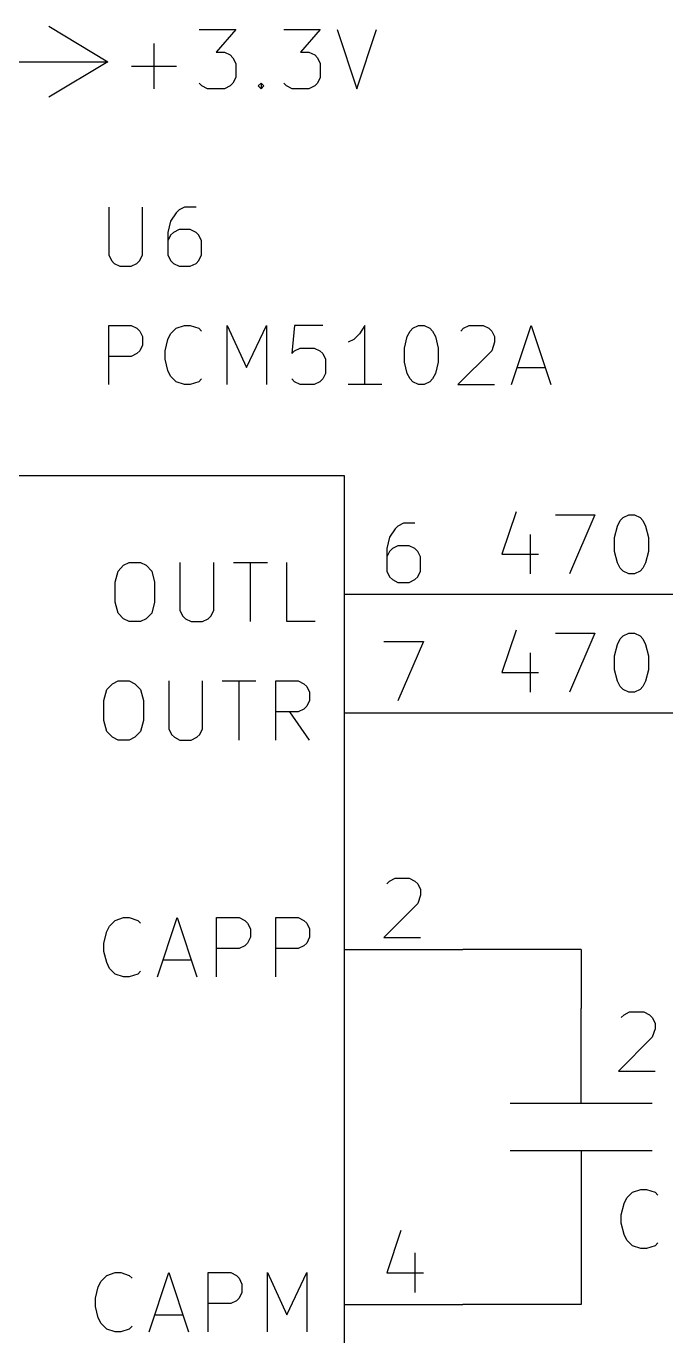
# Model space of a CAD drawing. Header units: inches. Extents: x 0.4 to 16.1, y -11.3 to -0.4.
# Drawn here: x 3.281 to 3.822, y -10.226 to -9.12 of the extents above; entities that cross this region are included whole.
import ezdxf

# ---------------------------------------------------------------- set-up
doc = ezdxf.new("R2010")
doc.units = ezdxf.units.IN
doc.header["$MEASUREMENT"] = 0
for name, color, linetype in [('GREENSIXTYFIVE', 129, 'CONTINUOUS'), ('LIGHTGREEN', 92, 'CONTINUOUS'), ('LIGHTRED', 12, 'CONTINUOUS'), ('RED', 14, 'CONTINUOUS'), ('WHITE', 250, 'CONTINUOUS')]:
    doc.layers.add(name, color=color, linetype=linetype)

msp = doc.modelspace()

# ---------------------------------------------------------------- linework, layer by layer
at = {"layer": 'GREENSIXTYFIVE', "linetype": 'CONTINUOUS'}
for p, q in [((3.4271, -9.1228), (3.4581, -9.1228)), ((3.4271, -9.1228), (3.4581, -9.1228)), ((3.4581, -9.1228), (3.4414, -9.1419)), ((3.4581, -9.1228), (3.4414, -9.1419)), ((3.4986, -9.1228), (3.5295, -9.1228)), ((3.4986, -9.1228), (3.5295, -9.1228)), ((3.5295, -9.1228), (3.5129, -9.1419)), ((3.5295, -9.1228), (3.5129, -9.1419)), ((3.5438, -9.1228), (3.5605, -9.1728)), ((3.5438, -9.1228), (3.5605, -9.1728)), ((3.5605, -9.1728), (3.5771, -9.1228)), ((3.5605, -9.1728), (3.5771, -9.1228)), ((3.389, -9.1728), (3.389, -9.1347)), ((3.389, -9.1728), (3.389, -9.1347)), ((3.4414, -9.1419), (3.4486, -9.1419)), ((3.4414, -9.1419), (3.4486, -9.1419)), ((3.4486, -9.1419), (3.4533, -9.1442)), ((3.4486, -9.1419), (3.4533, -9.1442)), ((3.4533, -9.1442), (3.4557, -9.1466)), ((3.4533, -9.1442), (3.4557, -9.1466)), ((3.4557, -9.1466), (3.4581, -9.1514)), ((3.4557, -9.1466), (3.4581, -9.1514)), ((3.5129, -9.1419), (3.52, -9.1419)), ((3.5129, -9.1419), (3.52, -9.1419)), ((3.52, -9.1419), (3.5248, -9.1442)), ((3.52, -9.1419), (3.5248, -9.1442)), ((3.5248, -9.1442), (3.5271, -9.1466)), ((3.5248, -9.1442), (3.5271, -9.1466)), ((3.5271, -9.1466), (3.5295, -9.1514)), ((3.5271, -9.1466), (3.5295, -9.1514)), ((3.37, -9.1538), (3.4081, -9.1538)), ((3.37, -9.1538), (3.4081, -9.1538)), ((3.4581, -9.1514), (3.4581, -9.1633)), ((3.4581, -9.1514), (3.4581, -9.1633)), ((3.5295, -9.1514), (3.5295, -9.1633)), ((3.5295, -9.1514), (3.5295, -9.1633)), ((3.4295, -9.1704), (3.4271, -9.168)), ((3.4295, -9.1704), (3.4271, -9.168)), ((3.4343, -9.1728), (3.4295, -9.1704)), ((3.4343, -9.1728), (3.4295, -9.1704)), ((3.4533, -9.1704), (3.4486, -9.1728)), ((3.4533, -9.1704), (3.4486, -9.1728)), ((3.4557, -9.168), (3.4533, -9.1704)), ((3.4557, -9.168), (3.4533, -9.1704)), ((3.4581, -9.1633), (3.4557, -9.168)), ((3.4581, -9.1633), (3.4557, -9.168)), ((3.4771, -9.1704), (3.4795, -9.168)), ((3.4771, -9.1704), (3.4795, -9.168)), ((3.4795, -9.1728), (3.4771, -9.1704)), ((3.4795, -9.1728), (3.4771, -9.1704)), ((3.4795, -9.168), (3.4819, -9.1704)), ((3.4795, -9.168), (3.4795, -9.1728)), ((3.4795, -9.168), (3.4819, -9.1704)), ((3.4795, -9.168), (3.4795, -9.1728)), ((3.4819, -9.1704), (3.4795, -9.1728)), ((3.4819, -9.1704), (3.4795, -9.1728)), ((3.501, -9.1704), (3.4986, -9.168)), ((3.501, -9.1704), (3.4986, -9.168)), ((3.5057, -9.1728), (3.501, -9.1704)), ((3.5057, -9.1728), (3.501, -9.1704)), ((3.5248, -9.1704), (3.52, -9.1728)), ((3.5248, -9.1704), (3.52, -9.1728)), ((3.5271, -9.168), (3.5248, -9.1704)), ((3.5271, -9.168), (3.5248, -9.1704)), ((3.5295, -9.1633), (3.5271, -9.168)), ((3.5295, -9.1633), (3.5271, -9.168)), ((3.4486, -9.1728), (3.4343, -9.1728)), ((3.4486, -9.1728), (3.4343, -9.1728)), ((3.52, -9.1728), (3.5057, -9.1728)), ((3.52, -9.1728), (3.5057, -9.1728)), ((3.3507, -9.2728), (3.3507, -9.3133)), ((3.3507, -9.2728), (3.3507, -9.3133)), ((3.3792, -9.3133), (3.3792, -9.2728)), ((3.3792, -9.3133), (3.3792, -9.2728)), ((3.4078, -9.2776), (3.403, -9.2847)), ((3.4078, -9.2776), (3.403, -9.2847)), ((3.4102, -9.2752), (3.4078, -9.2776)), ((3.4102, -9.2752), (3.4078, -9.2776)), ((3.4149, -9.2728), (3.4102, -9.2752)), ((3.4149, -9.2728), (3.4102, -9.2752)), ((3.4245, -9.2728), (3.4149, -9.2728)), ((3.4245, -9.2728), (3.4149, -9.2728)), ((3.403, -9.2847), (3.4007, -9.2942)), ((3.403, -9.2847), (3.4007, -9.2942)), ((3.4007, -9.2942), (3.4007, -9.3133)), ((3.4007, -9.2942), (3.4007, -9.3133)), ((3.4054, -9.2942), (3.403, -9.2966)), ((3.4054, -9.2942), (3.403, -9.2966)), ((3.4102, -9.2919), (3.4054, -9.2942)), ((3.4102, -9.2919), (3.4054, -9.2942)), ((3.4197, -9.2919), (3.4102, -9.2919)), ((3.4197, -9.2919), (3.4102, -9.2919)), ((3.4245, -9.2942), (3.4197, -9.2919)), ((3.4245, -9.2942), (3.4197, -9.2919)), ((3.4269, -9.2966), (3.4245, -9.2942)), ((3.4269, -9.2966), (3.4245, -9.2942)), ((3.403, -9.2966), (3.4007, -9.3014)), ((3.403, -9.2966), (3.4007, -9.3014)), ((3.4292, -9.3014), (3.4269, -9.2966)), ((3.4292, -9.3014), (3.4269, -9.2966)), ((3.4292, -9.3133), (3.4292, -9.3014)), ((3.4292, -9.3133), (3.4292, -9.3014)), ((3.3507, -9.3133), (3.353, -9.318)), ((3.3507, -9.3133), (3.353, -9.318)), ((3.3769, -9.318), (3.3792, -9.3133)), ((3.3769, -9.318), (3.3792, -9.3133)), ((3.4007, -9.3133), (3.403, -9.318)), ((3.4007, -9.3133), (3.403, -9.318)), ((3.4269, -9.318), (3.4292, -9.3133)), ((3.4269, -9.318), (3.4292, -9.3133)), ((3.353, -9.318), (3.3554, -9.3204)), ((3.353, -9.318), (3.3554, -9.3204)), ((3.3554, -9.3204), (3.3602, -9.3228)), ((3.3554, -9.3204), (3.3602, -9.3228)), ((3.3602, -9.3228), (3.3697, -9.3228)), ((3.3602, -9.3228), (3.3697, -9.3228)), ((3.3697, -9.3228), (3.3745, -9.3204)), ((3.3697, -9.3228), (3.3745, -9.3204)), ((3.3745, -9.3204), (3.3769, -9.318)), ((3.3745, -9.3204), (3.3769, -9.318)), ((3.403, -9.318), (3.4054, -9.3204)), ((3.403, -9.318), (3.4054, -9.3204)), ((3.4054, -9.3204), (3.4102, -9.3228)), ((3.4054, -9.3204), (3.4102, -9.3228)), ((3.4102, -9.3228), (3.4197, -9.3228)), ((3.4102, -9.3228), (3.4197, -9.3228)), ((3.4197, -9.3228), (3.4245, -9.3204)), ((3.4197, -9.3228), (3.4245, -9.3204)), ((3.4245, -9.3204), (3.4269, -9.318)), ((3.4245, -9.3204), (3.4269, -9.318)), ((3.3507, -9.4228), (3.3507, -9.3728)), ((3.3507, -9.3728), (3.3697, -9.3728)), ((3.3507, -9.4228), (3.3507, -9.3728)), ((3.3507, -9.3728), (3.3697, -9.3728)), ((3.3697, -9.3728), (3.3745, -9.3752)), ((3.3697, -9.3728), (3.3745, -9.3752)), ((3.3745, -9.3752), (3.3769, -9.3776)), ((3.3745, -9.3752), (3.3769, -9.3776)), ((3.3769, -9.3776), (3.3792, -9.3823)), ((3.3769, -9.3776), (3.3792, -9.3823)), ((3.3792, -9.3823), (3.3792, -9.3895)), ((3.3792, -9.3823), (3.3792, -9.3895)), ((3.4007, -9.3847), (3.403, -9.3799)), ((3.4007, -9.3847), (3.403, -9.3799)), ((3.403, -9.3799), (3.4078, -9.3752)), ((3.403, -9.3799), (3.4078, -9.3752)), ((3.4078, -9.3752), (3.4149, -9.3728)), ((3.4078, -9.3752), (3.4149, -9.3728)), ((3.4149, -9.3728), (3.4197, -9.3728)), ((3.4149, -9.3728), (3.4197, -9.3728)), ((3.4197, -9.3728), (3.4269, -9.3752)), ((3.4197, -9.3728), (3.4269, -9.3752)), ((3.4269, -9.3752), (3.4292, -9.3776)), ((3.4269, -9.3752), (3.4292, -9.3776)), ((3.4507, -9.4228), (3.4507, -9.3728)), ((3.4507, -9.3728), (3.4673, -9.4085)), ((3.4507, -9.4228), (3.4507, -9.3728)), ((3.4507, -9.3728), (3.4673, -9.4085)), ((3.4673, -9.4085), (3.484, -9.3728)), ((3.4673, -9.4085), (3.484, -9.3728)), ((3.484, -9.3728), (3.484, -9.4228)), ((3.484, -9.3728), (3.484, -9.4228)), ((3.5078, -9.3728), (3.5054, -9.3966)), ((3.5078, -9.3728), (3.5054, -9.3966)), ((3.5316, -9.3728), (3.5078, -9.3728)), ((3.5316, -9.3728), (3.5078, -9.3728)), ((3.5626, -9.3799), (3.5578, -9.3847)), ((3.5626, -9.3799), (3.5578, -9.3847)), ((3.5673, -9.3728), (3.5626, -9.3799)), ((3.5673, -9.3728), (3.5626, -9.3799)), ((3.5673, -9.4228), (3.5673, -9.3728)), ((3.5673, -9.4228), (3.5673, -9.3728)), ((3.6007, -9.3919), (3.603, -9.3823)), ((3.6007, -9.3919), (3.603, -9.3823)), ((3.603, -9.3823), (3.6054, -9.3776)), ((3.603, -9.3823), (3.6054, -9.3776)), ((3.6054, -9.3776), (3.6078, -9.3752)), ((3.6054, -9.3776), (3.6078, -9.3752)), ((3.6078, -9.3752), (3.6126, -9.3728)), ((3.6078, -9.3752), (3.6126, -9.3728)), ((3.6126, -9.3728), (3.6173, -9.3728)), ((3.6126, -9.3728), (3.6173, -9.3728)), ((3.6173, -9.3728), (3.6221, -9.3752)), ((3.6173, -9.3728), (3.6221, -9.3752)), ((3.6221, -9.3752), (3.6245, -9.3776)), ((3.6221, -9.3752), (3.6245, -9.3776)), ((3.6245, -9.3776), (3.6269, -9.3823)), ((3.6245, -9.3776), (3.6269, -9.3823)), ((3.6269, -9.3823), (3.6292, -9.3919)), ((3.6269, -9.3823), (3.6292, -9.3919)), ((3.6483, -9.3776), (3.6507, -9.3752)), ((3.6483, -9.3776), (3.6507, -9.3752)), ((3.6507, -9.3752), (3.6554, -9.3728)), ((3.6507, -9.3752), (3.6554, -9.3728)), ((3.6554, -9.3728), (3.6673, -9.3728)), ((3.6554, -9.3728), (3.6673, -9.3728)), ((3.6673, -9.3728), (3.6721, -9.3752)), ((3.6673, -9.3728), (3.6721, -9.3752)), ((3.6721, -9.3752), (3.6745, -9.3776)), ((3.6721, -9.3752), (3.6745, -9.3776)), ((3.6745, -9.3776), (3.6769, -9.3823)), ((3.6745, -9.3776), (3.6769, -9.3823)), ((3.6769, -9.3823), (3.6769, -9.3871)), ((3.6769, -9.3823), (3.6769, -9.3871)), ((3.6911, -9.4228), (3.7078, -9.3728)), ((3.6911, -9.4228), (3.7078, -9.3728)), ((3.7078, -9.3728), (3.7245, -9.4228)), ((3.7078, -9.3728), (3.7245, -9.4228)), ((3.3792, -9.3895), (3.3769, -9.3942)), ((3.3792, -9.3895), (3.3769, -9.3942)), ((3.3983, -9.3942), (3.4007, -9.3847)), ((3.3983, -9.3942), (3.4007, -9.3847)), ((3.5078, -9.3942), (3.5126, -9.3919)), ((3.5078, -9.3942), (3.5126, -9.3919)), ((3.5126, -9.3919), (3.5245, -9.3919)), ((3.5126, -9.3919), (3.5245, -9.3919)), ((3.5245, -9.3919), (3.5292, -9.3942)), ((3.5245, -9.3919), (3.5292, -9.3942)), ((3.5578, -9.3847), (3.553, -9.3871)), ((3.5578, -9.3847), (3.553, -9.3871)), ((3.6007, -9.4038), (3.6007, -9.3919)), ((3.6007, -9.4038), (3.6007, -9.3919)), ((3.6292, -9.3919), (3.6292, -9.4038)), ((3.6292, -9.3919), (3.6292, -9.4038)), ((3.6769, -9.3871), (3.6745, -9.3942)), ((3.6769, -9.3871), (3.6745, -9.3942)), ((3.3697, -9.399), (3.3507, -9.399)), ((3.3697, -9.399), (3.3507, -9.399)), ((3.3745, -9.3966), (3.3697, -9.399)), ((3.3745, -9.3966), (3.3697, -9.399)), ((3.3769, -9.3942), (3.3745, -9.3966)), ((3.3769, -9.3942), (3.3745, -9.3966)), ((3.3983, -9.4014), (3.3983, -9.3942)), ((3.3983, -9.4014), (3.3983, -9.3942)), ((3.4007, -9.4109), (3.3983, -9.4014)), ((3.4007, -9.4109), (3.3983, -9.4014)), ((3.5054, -9.3966), (3.5078, -9.3942)), ((3.5054, -9.3966), (3.5078, -9.3942)), ((3.5292, -9.3942), (3.5316, -9.3966)), ((3.5292, -9.3942), (3.5316, -9.3966)), ((3.5316, -9.3966), (3.534, -9.4014)), ((3.5316, -9.3966), (3.534, -9.4014)), ((3.534, -9.4014), (3.534, -9.4133)), ((3.534, -9.4014), (3.534, -9.4133)), ((3.603, -9.4133), (3.6007, -9.4038)), ((3.603, -9.4133), (3.6007, -9.4038)), ((3.6292, -9.4038), (3.6269, -9.4133)), ((3.6292, -9.4038), (3.6269, -9.4133)), ((3.6745, -9.3942), (3.6459, -9.4228)), ((3.6745, -9.3942), (3.6459, -9.4228)), ((3.403, -9.4157), (3.4007, -9.4109)), ((3.403, -9.4157), (3.4007, -9.4109)), ((3.4078, -9.4204), (3.403, -9.4157)), ((3.4078, -9.4204), (3.403, -9.4157)), ((3.534, -9.4133), (3.5316, -9.418)), ((3.534, -9.4133), (3.5316, -9.418)), ((3.6054, -9.418), (3.603, -9.4133)), ((3.6054, -9.418), (3.603, -9.4133)), ((3.6269, -9.4133), (3.6245, -9.418)), ((3.6269, -9.4133), (3.6245, -9.418)), ((3.6959, -9.4085), (3.7197, -9.4085)), ((3.6959, -9.4085), (3.7197, -9.4085)), ((3.4149, -9.4228), (3.4078, -9.4204)), ((3.4149, -9.4228), (3.4078, -9.4204)), ((3.4197, -9.4228), (3.4149, -9.4228)), ((3.4197, -9.4228), (3.4149, -9.4228)), ((3.4269, -9.4204), (3.4197, -9.4228)), ((3.4269, -9.4204), (3.4197, -9.4228)), ((3.4292, -9.418), (3.4269, -9.4204)), ((3.4292, -9.418), (3.4269, -9.4204)), ((3.5078, -9.4204), (3.5054, -9.418)), ((3.5078, -9.4204), (3.5054, -9.418)), ((3.5126, -9.4228), (3.5078, -9.4204)), ((3.5126, -9.4228), (3.5078, -9.4204)), ((3.5245, -9.4228), (3.5126, -9.4228)), ((3.5245, -9.4228), (3.5126, -9.4228)), ((3.5292, -9.4204), (3.5245, -9.4228)), ((3.5292, -9.4204), (3.5245, -9.4228)), ((3.5316, -9.418), (3.5292, -9.4204)), ((3.5316, -9.418), (3.5292, -9.4204)), ((3.5816, -9.4228), (3.553, -9.4228)), ((3.5816, -9.4228), (3.553, -9.4228)), ((3.6078, -9.4204), (3.6054, -9.418)), ((3.6078, -9.4204), (3.6054, -9.418)), ((3.6126, -9.4228), (3.6078, -9.4204)), ((3.6126, -9.4228), (3.6078, -9.4204)), ((3.6173, -9.4228), (3.6126, -9.4228)), ((3.6173, -9.4228), (3.6126, -9.4228)), ((3.6221, -9.4204), (3.6173, -9.4228)), ((3.6221, -9.4204), (3.6173, -9.4228)), ((3.6245, -9.418), (3.6221, -9.4204)), ((3.6245, -9.418), (3.6221, -9.4204)), ((3.6459, -9.4228), (3.6769, -9.4228)), ((3.6459, -9.4228), (3.6769, -9.4228)), ((3.695, -9.5304), (3.6831, -9.5661)), ((3.695, -9.5304), (3.6831, -9.5661)), ((3.7283, -9.5328), (3.7617, -9.5328)), ((3.7283, -9.5328), (3.7617, -9.5328)), ((3.7617, -9.5328), (3.7402, -9.5828)), ((3.7617, -9.5328), (3.7402, -9.5828)), ((3.7807, -9.5423), (3.7831, -9.5376)), ((3.7807, -9.5423), (3.7831, -9.5376)), ((3.7831, -9.5376), (3.7855, -9.5352)), ((3.7831, -9.5376), (3.7855, -9.5352)), ((3.7855, -9.5352), (3.7902, -9.5328)), ((3.7855, -9.5352), (3.7902, -9.5328)), ((3.7902, -9.5328), (3.795, -9.5328)), ((3.7902, -9.5328), (3.795, -9.5328)), ((3.795, -9.5328), (3.7998, -9.5352)), ((3.795, -9.5328), (3.7998, -9.5352)), ((3.7998, -9.5352), (3.8021, -9.5376)), ((3.7998, -9.5352), (3.8021, -9.5376)), ((3.8021, -9.5376), (3.8045, -9.5423)), ((3.8021, -9.5376), (3.8045, -9.5423)), ((3.7783, -9.5519), (3.7807, -9.5423)), ((3.7783, -9.5519), (3.7807, -9.5423)), ((3.8045, -9.5423), (3.8069, -9.5519)), ((3.8045, -9.5423), (3.8069, -9.5519)), ((3.7069, -9.5495), (3.7069, -9.5828)), ((3.7069, -9.5495), (3.7069, -9.5828)), ((3.7783, -9.5638), (3.7783, -9.5519)), ((3.7783, -9.5638), (3.7783, -9.5519)), ((3.8069, -9.5519), (3.8069, -9.5638)), ((3.8069, -9.5519), (3.8069, -9.5638)), ((3.6831, -9.5661), (3.714, -9.5661)), ((3.6831, -9.5661), (3.714, -9.5661)), ((3.7807, -9.5733), (3.7783, -9.5638)), ((3.7807, -9.5733), (3.7783, -9.5638)), ((3.8069, -9.5638), (3.8045, -9.5733)), ((3.8069, -9.5638), (3.8045, -9.5733)), ((3.3562, -9.5898), (3.3586, -9.5803)), ((3.3562, -9.5898), (3.3586, -9.5803)), ((3.3586, -9.5803), (3.3633, -9.5755)), ((3.3586, -9.5803), (3.3633, -9.5755)), ((3.3633, -9.5755), (3.3681, -9.5731)), ((3.3633, -9.5755), (3.3681, -9.5731)), ((3.3681, -9.5731), (3.3776, -9.5731)), ((3.3681, -9.5731), (3.3776, -9.5731)), ((3.3776, -9.5731), (3.3824, -9.5755)), ((3.3776, -9.5731), (3.3824, -9.5755)), ((3.3824, -9.5755), (3.3871, -9.5803)), ((3.3824, -9.5755), (3.3871, -9.5803)), ((3.3871, -9.5803), (3.3895, -9.5898)), ((3.3871, -9.5803), (3.3895, -9.5898)), ((3.4109, -9.5731), (3.4109, -9.6136)), ((3.4109, -9.5731), (3.4109, -9.6136)), ((3.4395, -9.6136), (3.4395, -9.5731)), ((3.4395, -9.6136), (3.4395, -9.5731)), ((3.4562, -9.5731), (3.4848, -9.5731)), ((3.4562, -9.5731), (3.4848, -9.5731)), ((3.4705, -9.6231), (3.4705, -9.5731)), ((3.4705, -9.6231), (3.4705, -9.5731)), ((3.5014, -9.6231), (3.5014, -9.5731)), ((3.5014, -9.6231), (3.5014, -9.5731)), ((3.7831, -9.578), (3.7807, -9.5733)), ((3.7831, -9.578), (3.7807, -9.5733)), ((3.7855, -9.5804), (3.7831, -9.578)), ((3.7855, -9.5804), (3.7831, -9.578)), ((3.7902, -9.5828), (3.7855, -9.5804)), ((3.7902, -9.5828), (3.7855, -9.5804)), ((3.7998, -9.5804), (3.795, -9.5828)), ((3.7998, -9.5804), (3.795, -9.5828)), ((3.8021, -9.578), (3.7998, -9.5804)), ((3.8021, -9.578), (3.7998, -9.5804)), ((3.8045, -9.5733), (3.8021, -9.578)), ((3.8045, -9.5733), (3.8021, -9.578)), ((3.3562, -9.6065), (3.3562, -9.5898)), ((3.3562, -9.6065), (3.3562, -9.5898)), ((3.3895, -9.5898), (3.3895, -9.6065)), ((3.3895, -9.5898), (3.3895, -9.6065)), ((3.795, -9.5828), (3.7902, -9.5828)), ((3.795, -9.5828), (3.7902, -9.5828)), ((3.3586, -9.616), (3.3562, -9.6065)), ((3.3586, -9.616), (3.3562, -9.6065)), ((3.3895, -9.6065), (3.3871, -9.616)), ((3.3895, -9.6065), (3.3871, -9.616)), ((3.4109, -9.6136), (3.4133, -9.6184)), ((3.4109, -9.6136), (3.4133, -9.6184)), ((3.4371, -9.6184), (3.4395, -9.6136)), ((3.4371, -9.6184), (3.4395, -9.6136)), ((3.3633, -9.6208), (3.3586, -9.616)), ((3.3633, -9.6208), (3.3586, -9.616)), ((3.3681, -9.6231), (3.3633, -9.6208)), ((3.3681, -9.6231), (3.3633, -9.6208)), ((3.3776, -9.6231), (3.3681, -9.6231)), ((3.3776, -9.6231), (3.3681, -9.6231)), ((3.3824, -9.6208), (3.3776, -9.6231)), ((3.3824, -9.6208), (3.3776, -9.6231)), ((3.3871, -9.616), (3.3824, -9.6208)), ((3.3871, -9.616), (3.3824, -9.6208)), ((3.4133, -9.6184), (3.4157, -9.6208)), ((3.4133, -9.6184), (3.4157, -9.6208)), ((3.4157, -9.6208), (3.4205, -9.6231)), ((3.4157, -9.6208), (3.4205, -9.6231)), ((3.4205, -9.6231), (3.43, -9.6231)), ((3.4205, -9.6231), (3.43, -9.6231)), ((3.43, -9.6231), (3.4348, -9.6208)), ((3.43, -9.6231), (3.4348, -9.6208)), ((3.4348, -9.6208), (3.4371, -9.6184)), ((3.4348, -9.6208), (3.4371, -9.6184)), ((3.5252, -9.6231), (3.5014, -9.6231)), ((3.5252, -9.6231), (3.5014, -9.6231)), ((3.695, -9.6304), (3.6831, -9.6661)), ((3.695, -9.6304), (3.6831, -9.6661)), ((3.7283, -9.6328), (3.7617, -9.6328)), ((3.7283, -9.6328), (3.7617, -9.6328)), ((3.7617, -9.6328), (3.7402, -9.6828)), ((3.7617, -9.6328), (3.7402, -9.6828)), ((3.7831, -9.6376), (3.7855, -9.6352)), ((3.7831, -9.6376), (3.7855, -9.6352)), ((3.7855, -9.6352), (3.7902, -9.6328)), ((3.7855, -9.6352), (3.7902, -9.6328)), ((3.7902, -9.6328), (3.795, -9.6328)), ((3.7902, -9.6328), (3.795, -9.6328)), ((3.795, -9.6328), (3.7998, -9.6352)), ((3.795, -9.6328), (3.7998, -9.6352)), ((3.7998, -9.6352), (3.8021, -9.6376)), ((3.7998, -9.6352), (3.8021, -9.6376)), ((3.7783, -9.6519), (3.7807, -9.6423)), ((3.7783, -9.6519), (3.7807, -9.6423)), ((3.7807, -9.6423), (3.7831, -9.6376)), ((3.7807, -9.6423), (3.7831, -9.6376)), ((3.8021, -9.6376), (3.8045, -9.6423)), ((3.8021, -9.6376), (3.8045, -9.6423)), ((3.8045, -9.6423), (3.8069, -9.6519)), ((3.8045, -9.6423), (3.8069, -9.6519)), ((3.7069, -9.6495), (3.7069, -9.6828)), ((3.7069, -9.6495), (3.7069, -9.6828)), ((3.7783, -9.6638), (3.7783, -9.6519)), ((3.7783, -9.6638), (3.7783, -9.6519)), ((3.8069, -9.6519), (3.8069, -9.6638)), ((3.8069, -9.6519), (3.8069, -9.6638)), ((3.6831, -9.6661), (3.714, -9.6661)), ((3.6831, -9.6661), (3.714, -9.6661)), ((3.7807, -9.6733), (3.7783, -9.6638)), ((3.7807, -9.6733), (3.7783, -9.6638)), ((3.8069, -9.6638), (3.8045, -9.6733)), ((3.8069, -9.6638), (3.8045, -9.6733)), ((3.3467, -9.6898), (3.349, -9.6803)), ((3.3467, -9.6898), (3.349, -9.6803)), ((3.349, -9.6803), (3.3538, -9.6755)), ((3.349, -9.6803), (3.3538, -9.6755)), ((3.3538, -9.6755), (3.3586, -9.6731)), ((3.3538, -9.6755), (3.3586, -9.6731)), ((3.3586, -9.6731), (3.3681, -9.6731)), ((3.3586, -9.6731), (3.3681, -9.6731)), ((3.3681, -9.6731), (3.3729, -9.6755)), ((3.3681, -9.6731), (3.3729, -9.6755)), ((3.3729, -9.6755), (3.3776, -9.6803)), ((3.3729, -9.6755), (3.3776, -9.6803)), ((3.3776, -9.6803), (3.38, -9.6898)), ((3.3776, -9.6803), (3.38, -9.6898)), ((3.4014, -9.6731), (3.4014, -9.7136)), ((3.4014, -9.6731), (3.4014, -9.7136)), ((3.43, -9.7136), (3.43, -9.6731)), ((3.43, -9.7136), (3.43, -9.6731)), ((3.4467, -9.6731), (3.4752, -9.6731)), ((3.4467, -9.6731), (3.4752, -9.6731)), ((3.461, -9.7231), (3.461, -9.6731)), ((3.461, -9.7231), (3.461, -9.6731)), ((3.4919, -9.7231), (3.4919, -9.6731)), ((3.4919, -9.6731), (3.5109, -9.6731)), ((3.4919, -9.7231), (3.4919, -9.6731)), ((3.4919, -9.6731), (3.5109, -9.6731)), ((3.5109, -9.6731), (3.5157, -9.6755)), ((3.5109, -9.6731), (3.5157, -9.6755)), ((3.5157, -9.6755), (3.5181, -9.6779)), ((3.5157, -9.6755), (3.5181, -9.6779)), ((3.5181, -9.6779), (3.5205, -9.6827)), ((3.5181, -9.6779), (3.5205, -9.6827)), ((3.7831, -9.678), (3.7807, -9.6733)), ((3.7831, -9.678), (3.7807, -9.6733)), ((3.7855, -9.6804), (3.7831, -9.678)), ((3.7855, -9.6804), (3.7831, -9.678)), ((3.7902, -9.6828), (3.7855, -9.6804)), ((3.7902, -9.6828), (3.7855, -9.6804)), ((3.7998, -9.6804), (3.795, -9.6828)), ((3.7998, -9.6804), (3.795, -9.6828)), ((3.8021, -9.678), (3.7998, -9.6804)), ((3.8021, -9.678), (3.7998, -9.6804)), ((3.8045, -9.6733), (3.8021, -9.678)), ((3.8045, -9.6733), (3.8021, -9.678)), ((3.3467, -9.7065), (3.3467, -9.6898)), ((3.3467, -9.7065), (3.3467, -9.6898)), ((3.38, -9.6898), (3.38, -9.7065)), ((3.38, -9.6898), (3.38, -9.7065)), ((3.5205, -9.6898), (3.5181, -9.6946)), ((3.5205, -9.6898), (3.5181, -9.6946)), ((3.5205, -9.6827), (3.5205, -9.6898)), ((3.5205, -9.6827), (3.5205, -9.6898)), ((3.795, -9.6828), (3.7902, -9.6828)), ((3.795, -9.6828), (3.7902, -9.6828)), ((3.5109, -9.6993), (3.4919, -9.6993)), ((3.5109, -9.6993), (3.4919, -9.6993)), ((3.5205, -9.7231), (3.5038, -9.6993)), ((3.5205, -9.7231), (3.5038, -9.6993)), ((3.5157, -9.6969), (3.5109, -9.6993)), ((3.5157, -9.6969), (3.5109, -9.6993)), ((3.5181, -9.6946), (3.5157, -9.6969)), ((3.5181, -9.6946), (3.5157, -9.6969)), ((3.349, -9.716), (3.3467, -9.7065)), ((3.349, -9.716), (3.3467, -9.7065)), ((3.38, -9.7065), (3.3776, -9.716)), ((3.38, -9.7065), (3.3776, -9.716)), ((3.4014, -9.7136), (3.4038, -9.7184)), ((3.4014, -9.7136), (3.4038, -9.7184)), ((3.4276, -9.7184), (3.43, -9.7136)), ((3.4276, -9.7184), (3.43, -9.7136)), ((3.3538, -9.7208), (3.349, -9.716)), ((3.3538, -9.7208), (3.349, -9.716)), ((3.3586, -9.7231), (3.3538, -9.7208)), ((3.3586, -9.7231), (3.3538, -9.7208)), ((3.3681, -9.7231), (3.3586, -9.7231)), ((3.3681, -9.7231), (3.3586, -9.7231)), ((3.3729, -9.7208), (3.3681, -9.7231)), ((3.3729, -9.7208), (3.3681, -9.7231)), ((3.3776, -9.716), (3.3729, -9.7208)), ((3.3776, -9.716), (3.3729, -9.7208)), ((3.4038, -9.7184), (3.4062, -9.7208)), ((3.4038, -9.7184), (3.4062, -9.7208)), ((3.4062, -9.7208), (3.4109, -9.7231)), ((3.4062, -9.7208), (3.4109, -9.7231)), ((3.4109, -9.7231), (3.4205, -9.7231)), ((3.4109, -9.7231), (3.4205, -9.7231)), ((3.4205, -9.7231), (3.4252, -9.7208)), ((3.4205, -9.7231), (3.4252, -9.7208)), ((3.4252, -9.7208), (3.4276, -9.7184)), ((3.4252, -9.7208), (3.4276, -9.7184)), ((3.349, -9.885), (3.3514, -9.8803)), ((3.349, -9.885), (3.3514, -9.8803)), ((3.3514, -9.8803), (3.3562, -9.8755)), ((3.3514, -9.8803), (3.3562, -9.8755)), ((3.3562, -9.8755), (3.3633, -9.8731)), ((3.3562, -9.8755), (3.3633, -9.8731)), ((3.3633, -9.8731), (3.3681, -9.8731)), ((3.3633, -9.8731), (3.3681, -9.8731)), ((3.3681, -9.8731), (3.3752, -9.8755)), ((3.3681, -9.8731), (3.3752, -9.8755)), ((3.3752, -9.8755), (3.3776, -9.8779)), ((3.3752, -9.8755), (3.3776, -9.8779)), ((3.3919, -9.9231), (3.4086, -9.8731)), ((3.3919, -9.9231), (3.4086, -9.8731)), ((3.4086, -9.8731), (3.4252, -9.9231)), ((3.4086, -9.8731), (3.4252, -9.9231)), ((3.4419, -9.9231), (3.4419, -9.8731)), ((3.4419, -9.8731), (3.4609, -9.8731)), ((3.4419, -9.9231), (3.4419, -9.8731)), ((3.4419, -9.8731), (3.4609, -9.8731)), ((3.4609, -9.8731), (3.4657, -9.8755)), ((3.4609, -9.8731), (3.4657, -9.8755)), ((3.4657, -9.8755), (3.4681, -9.8779)), ((3.4657, -9.8755), (3.4681, -9.8779)), ((3.4681, -9.8779), (3.4705, -9.8827)), ((3.4681, -9.8779), (3.4705, -9.8827)), ((3.4919, -9.9231), (3.4919, -9.8731)), ((3.4919, -9.8731), (3.5109, -9.8731)), ((3.4919, -9.9231), (3.4919, -9.8731)), ((3.4919, -9.8731), (3.5109, -9.8731)), ((3.5109, -9.8731), (3.5157, -9.8755)), ((3.5109, -9.8731), (3.5157, -9.8755)), ((3.5157, -9.8755), (3.5181, -9.8779)), ((3.5157, -9.8755), (3.5181, -9.8779)), ((3.5181, -9.8779), (3.5205, -9.8827)), ((3.5181, -9.8779), (3.5205, -9.8827)), ((3.3467, -9.8946), (3.349, -9.885)), ((3.3467, -9.8946), (3.349, -9.885)), ((3.4705, -9.8898), (3.4681, -9.8946)), ((3.4705, -9.8898), (3.4681, -9.8946)), ((3.4705, -9.8827), (3.4705, -9.8898)), ((3.4705, -9.8827), (3.4705, -9.8898)), ((3.5205, -9.8898), (3.5181, -9.8946)), ((3.5205, -9.8898), (3.5181, -9.8946)), ((3.5205, -9.8827), (3.5205, -9.8898)), ((3.5205, -9.8827), (3.5205, -9.8898)), ((3.3467, -9.9017), (3.3467, -9.8946)), ((3.3467, -9.9017), (3.3467, -9.8946)), ((3.349, -9.9112), (3.3467, -9.9017)), ((3.349, -9.9112), (3.3467, -9.9017)), ((3.4609, -9.8993), (3.4419, -9.8993)), ((3.4609, -9.8993), (3.4419, -9.8993)), ((3.4657, -9.8969), (3.4609, -9.8993)), ((3.4657, -9.8969), (3.4609, -9.8993)), ((3.4681, -9.8946), (3.4657, -9.8969)), ((3.4681, -9.8946), (3.4657, -9.8969)), ((3.5109, -9.8993), (3.4919, -9.8993)), ((3.5109, -9.8993), (3.4919, -9.8993)), ((3.5157, -9.8969), (3.5109, -9.8993)), ((3.5157, -9.8969), (3.5109, -9.8993)), ((3.5181, -9.8946), (3.5157, -9.8969)), ((3.5181, -9.8946), (3.5157, -9.8969)), ((3.3514, -9.916), (3.349, -9.9112)), ((3.3514, -9.916), (3.349, -9.9112)), ((3.3967, -9.9088), (3.4205, -9.9088)), ((3.3967, -9.9088), (3.4205, -9.9088)), ((3.3562, -9.9208), (3.3514, -9.916)), ((3.3562, -9.9208), (3.3514, -9.916)), ((3.3633, -9.9231), (3.3562, -9.9208)), ((3.3633, -9.9231), (3.3562, -9.9208)), ((3.3681, -9.9231), (3.3633, -9.9231)), ((3.3681, -9.9231), (3.3633, -9.9231)), ((3.3752, -9.9208), (3.3681, -9.9231)), ((3.3752, -9.9208), (3.3681, -9.9231)), ((3.3776, -9.9184), (3.3752, -9.9208)), ((3.3776, -9.9184), (3.3752, -9.9208)), ((3.7839, -9.9576), (3.7863, -9.9552)), ((3.7839, -9.9576), (3.7863, -9.9552)), ((3.7863, -9.9552), (3.791, -9.9528)), ((3.7863, -9.9552), (3.791, -9.9528)), ((3.791, -9.9528), (3.8029, -9.9528)), ((3.791, -9.9528), (3.8029, -9.9528)), ((3.8029, -9.9528), (3.8077, -9.9552)), ((3.8029, -9.9528), (3.8077, -9.9552)), ((3.8077, -9.9552), (3.8101, -9.9576)), ((3.8077, -9.9552), (3.8101, -9.9576)), ((3.8101, -9.9576), (3.8125, -9.9623)), ((3.8101, -9.9576), (3.8125, -9.9623)), ((3.8125, -9.9671), (3.8101, -9.9742)), ((3.8125, -9.9671), (3.8101, -9.9742)), ((3.8125, -9.9623), (3.8125, -9.9671)), ((3.8125, -9.9623), (3.8125, -9.9671)), ((3.8101, -9.9742), (3.7815, -10.0028)), ((3.8101, -9.9742), (3.7815, -10.0028)), ((3.7815, -10.0028), (3.8125, -10.0028)), ((3.7815, -10.0028), (3.8125, -10.0028)), ((3.7863, -10.1147), (3.7887, -10.1099)), ((3.7863, -10.1147), (3.7887, -10.1099)), ((3.7887, -10.1099), (3.7934, -10.1052)), ((3.7887, -10.1099), (3.7934, -10.1052)), ((3.7934, -10.1052), (3.8006, -10.1028)), ((3.7934, -10.1052), (3.8006, -10.1028)), ((3.8006, -10.1028), (3.8053, -10.1028)), ((3.8006, -10.1028), (3.8053, -10.1028)), ((3.8053, -10.1028), (3.8125, -10.1052)), ((3.8053, -10.1028), (3.8125, -10.1052)), ((3.8125, -10.1052), (3.8149, -10.1076)), ((3.8125, -10.1052), (3.8149, -10.1076)), ((3.7839, -10.1242), (3.7863, -10.1147)), ((3.7839, -10.1242), (3.7863, -10.1147)), ((3.7839, -10.1314), (3.7839, -10.1242)), ((3.7839, -10.1314), (3.7839, -10.1242)), ((3.7863, -10.1409), (3.7839, -10.1314)), ((3.7863, -10.1409), (3.7839, -10.1314)), ((3.7887, -10.1457), (3.7863, -10.1409)), ((3.7887, -10.1457), (3.7863, -10.1409)), ((3.7934, -10.1504), (3.7887, -10.1457)), ((3.7934, -10.1504), (3.7887, -10.1457)), ((3.8006, -10.1528), (3.7934, -10.1504)), ((3.8006, -10.1528), (3.7934, -10.1504)), ((3.8053, -10.1528), (3.8006, -10.1528)), ((3.8053, -10.1528), (3.8006, -10.1528)), ((3.8125, -10.1504), (3.8053, -10.1528)), ((3.8125, -10.1504), (3.8053, -10.1528)), ((3.8149, -10.148), (3.8125, -10.1504)), ((3.8149, -10.148), (3.8125, -10.1504)), ((3.3443, -10.1803), (3.349, -10.1755)), ((3.3443, -10.1803), (3.349, -10.1755)), ((3.349, -10.1755), (3.3562, -10.1731)), ((3.349, -10.1755), (3.3562, -10.1731)), ((3.3562, -10.1731), (3.3609, -10.1731)), ((3.3562, -10.1731), (3.3609, -10.1731)), ((3.3609, -10.1731), (3.3681, -10.1755)), ((3.3609, -10.1731), (3.3681, -10.1755)), ((3.3681, -10.1755), (3.3705, -10.1779)), ((3.3681, -10.1755), (3.3705, -10.1779)), ((3.3848, -10.2231), (3.4014, -10.1731)), ((3.3848, -10.2231), (3.4014, -10.1731)), ((3.4014, -10.1731), (3.4181, -10.2231)), ((3.4014, -10.1731), (3.4181, -10.2231)), ((3.4348, -10.2231), (3.4348, -10.1731)), ((3.4348, -10.1731), (3.4538, -10.1731)), ((3.4348, -10.2231), (3.4348, -10.1731)), ((3.4348, -10.1731), (3.4538, -10.1731)), ((3.4538, -10.1731), (3.4586, -10.1755)), ((3.4538, -10.1731), (3.4586, -10.1755)), ((3.4586, -10.1755), (3.461, -10.1779)), ((3.4586, -10.1755), (3.461, -10.1779)), ((3.461, -10.1779), (3.4633, -10.1827)), ((3.461, -10.1779), (3.4633, -10.1827)), ((3.4848, -10.2231), (3.4848, -10.1731)), ((3.4848, -10.1731), (3.5014, -10.2088)), ((3.4848, -10.2231), (3.4848, -10.1731)), ((3.4848, -10.1731), (3.5014, -10.2088)), ((3.5014, -10.2088), (3.5181, -10.1731)), ((3.5014, -10.2088), (3.5181, -10.1731)), ((3.5181, -10.1731), (3.5181, -10.2231)), ((3.5181, -10.1731), (3.5181, -10.2231)), ((3.3395, -10.1946), (3.3419, -10.185)), ((3.3395, -10.1946), (3.3419, -10.185)), ((3.3419, -10.185), (3.3443, -10.1803)), ((3.3419, -10.185), (3.3443, -10.1803)), ((3.4633, -10.1898), (3.461, -10.1946)), ((3.4633, -10.1898), (3.461, -10.1946)), ((3.4633, -10.1827), (3.4633, -10.1898)), ((3.4633, -10.1827), (3.4633, -10.1898)), ((3.3395, -10.2017), (3.3395, -10.1946)), ((3.3395, -10.2017), (3.3395, -10.1946)), ((3.4538, -10.1993), (3.4348, -10.1993)), ((3.4538, -10.1993), (3.4348, -10.1993)), ((3.4586, -10.1969), (3.4538, -10.1993)), ((3.4586, -10.1969), (3.4538, -10.1993)), ((3.461, -10.1946), (3.4586, -10.1969)), ((3.461, -10.1946), (3.4586, -10.1969)), ((3.3419, -10.2112), (3.3395, -10.2017)), ((3.3419, -10.2112), (3.3395, -10.2017)), ((3.3443, -10.216), (3.3419, -10.2112)), ((3.3443, -10.216), (3.3419, -10.2112)), ((3.3895, -10.2088), (3.4133, -10.2088)), ((3.3895, -10.2088), (3.4133, -10.2088)), ((3.349, -10.2208), (3.3443, -10.216)), ((3.349, -10.2208), (3.3443, -10.216)), ((3.3562, -10.2231), (3.349, -10.2208)), ((3.3562, -10.2231), (3.349, -10.2208)), ((3.3609, -10.2231), (3.3562, -10.2231)), ((3.3609, -10.2231), (3.3562, -10.2231)), ((3.3681, -10.2208), (3.3609, -10.2231)), ((3.3681, -10.2208), (3.3609, -10.2231)), ((3.3705, -10.2184), (3.3681, -10.2208)), ((3.3705, -10.2184), (3.3681, -10.2208))]:
    msp.add_line(p, q, dxfattribs=at)
at = {"layer": 'LIGHTGREEN', "linetype": 'CONTINUOUS'}
for p, q in [((3.65, -9.6), (3.85, -9.6)), ((3.65, -9.7), (3.85, -9.7)), ((3.75, -9.9), (3.65, -9.9)), ((3.75, -9.9), (3.75, -9.95)), ((3.75, -10.15), (3.75, -10.2)), ((3.75, -10.2), (3.65, -10.2))]:
    msp.add_line(p, q, dxfattribs=at)
at = {"layer": 'LIGHTRED', "linetype": 'CONTINUOUS'}
for p, q in [((3.5929, -9.5446), (3.5881, -9.5518)), ((3.5929, -9.5446), (3.5881, -9.5518)), ((3.5952, -9.5423), (3.5929, -9.5446)), ((3.5952, -9.5423), (3.5929, -9.5446)), ((3.6, -9.5399), (3.5952, -9.5423)), ((3.6, -9.5399), (3.5952, -9.5423)), ((3.6095, -9.5399), (3.6, -9.5399)), ((3.6095, -9.5399), (3.6, -9.5399)), ((3.5881, -9.5518), (3.5857, -9.5613)), ((3.5881, -9.5518), (3.5857, -9.5613)), ((3.5952, -9.5589), (3.5905, -9.5613)), ((3.5952, -9.5589), (3.5905, -9.5613)), ((3.6048, -9.5589), (3.5952, -9.5589)), ((3.6048, -9.5589), (3.5952, -9.5589)), ((3.6095, -9.5613), (3.6048, -9.5589)), ((3.6095, -9.5613), (3.6048, -9.5589)), ((3.5857, -9.5613), (3.5857, -9.5804)), ((3.5857, -9.5613), (3.5857, -9.5804)), ((3.5881, -9.5637), (3.5857, -9.5684)), ((3.5881, -9.5637), (3.5857, -9.5684)), ((3.5905, -9.5613), (3.5881, -9.5637)), ((3.5905, -9.5613), (3.5881, -9.5637)), ((3.6119, -9.5637), (3.6095, -9.5613)), ((3.6119, -9.5637), (3.6095, -9.5613)), ((3.6143, -9.5684), (3.6119, -9.5637)), ((3.6143, -9.5684), (3.6119, -9.5637)), ((3.6143, -9.5804), (3.6143, -9.5684)), ((3.6143, -9.5804), (3.6143, -9.5684)), ((3.5857, -9.5804), (3.5881, -9.5851)), ((3.5857, -9.5804), (3.5881, -9.5851)), ((3.6119, -9.5851), (3.6143, -9.5804)), ((3.6119, -9.5851), (3.6143, -9.5804)), ((3.5881, -9.5851), (3.5905, -9.5875)), ((3.5881, -9.5851), (3.5905, -9.5875)), ((3.5905, -9.5875), (3.5952, -9.5899)), ((3.5905, -9.5875), (3.5952, -9.5899)), ((3.5952, -9.5899), (3.6048, -9.5899)), ((3.5952, -9.5899), (3.6048, -9.5899)), ((3.6048, -9.5899), (3.6095, -9.5875)), ((3.6048, -9.5899), (3.6095, -9.5875)), ((3.6095, -9.5875), (3.6119, -9.5851)), ((3.6095, -9.5875), (3.6119, -9.5851)), ((3.5833, -9.6399), (3.6167, -9.6399)), ((3.5833, -9.6399), (3.6167, -9.6399)), ((3.6167, -9.6399), (3.5952, -9.6899)), ((3.6167, -9.6399), (3.5952, -9.6899)), ((3.5857, -9.8446), (3.5881, -9.8423)), ((3.5857, -9.8446), (3.5881, -9.8423)), ((3.5881, -9.8423), (3.5929, -9.8399)), ((3.5881, -9.8423), (3.5929, -9.8399)), ((3.5929, -9.8399), (3.6048, -9.8399)), ((3.5929, -9.8399), (3.6048, -9.8399)), ((3.6048, -9.8399), (3.6095, -9.8423)), ((3.6048, -9.8399), (3.6095, -9.8423)), ((3.6095, -9.8423), (3.6119, -9.8446)), ((3.6095, -9.8423), (3.6119, -9.8446)), ((3.6119, -9.8446), (3.6143, -9.8494)), ((3.6119, -9.8446), (3.6143, -9.8494)), ((3.6143, -9.8542), (3.6119, -9.8613)), ((3.6143, -9.8542), (3.6119, -9.8613)), ((3.6143, -9.8494), (3.6143, -9.8542)), ((3.6143, -9.8494), (3.6143, -9.8542)), ((3.6119, -9.8613), (3.5833, -9.8899)), ((3.6119, -9.8613), (3.5833, -9.8899)), ((3.5833, -9.8899), (3.6143, -9.8899)), ((3.5833, -9.8899), (3.6143, -9.8899)), ((3.5976, -10.1375), (3.5857, -10.1732)), ((3.5976, -10.1375), (3.5857, -10.1732)), ((3.6095, -10.1565), (3.6095, -10.1899)), ((3.6095, -10.1565), (3.6095, -10.1899)), ((3.5857, -10.1732), (3.6167, -10.1732)), ((3.5857, -10.1732), (3.6167, -10.1732))]:
    msp.add_line(p, q, dxfattribs=at)
at = {"layer": 'RED', "linetype": 'CONTINUOUS'}
for p, q in [((3.3, -9.12), (3.35, -9.15)), ((3.25, -9.15), (3.35, -9.15)), ((3.35, -9.15), (3.3, -9.18)), ((3.55, -9.5), (2.75, -9.5)), ((3.55, -10.6), (3.55, -9.5)), ((3.55, -9.6), (3.65, -9.6)), ((3.55, -9.6), (3.65, -9.6)), ((3.55, -9.7), (3.65, -9.7)), ((3.55, -9.7), (3.65, -9.7)), ((3.55, -9.9), (3.65, -9.9)), ((3.55, -9.9), (3.65, -9.9)), ((3.75, -10.03), (3.75, -9.95)), ((3.75, -10.03), (3.75, -9.95)), ((3.69, -10.03), (3.81, -10.03)), ((3.69, -10.07), (3.81, -10.07)), ((3.75, -10.07), (3.75, -10.15)), ((3.75, -10.07), (3.75, -10.15)), ((3.55, -10.2), (3.65, -10.2)), ((3.55, -10.2), (3.65, -10.2))]:
    msp.add_line(p, q, dxfattribs=at)
at = {"layer": 'WHITE', "linetype": 'CONTINUOUS'}
for p, q in [((3.55, -9.5), (2.75, -9.5)), ((3.55, -10.6), (3.55, -9.5))]:
    msp.add_line(p, q, dxfattribs=at)

doc.saveas('drawing.dxf')
